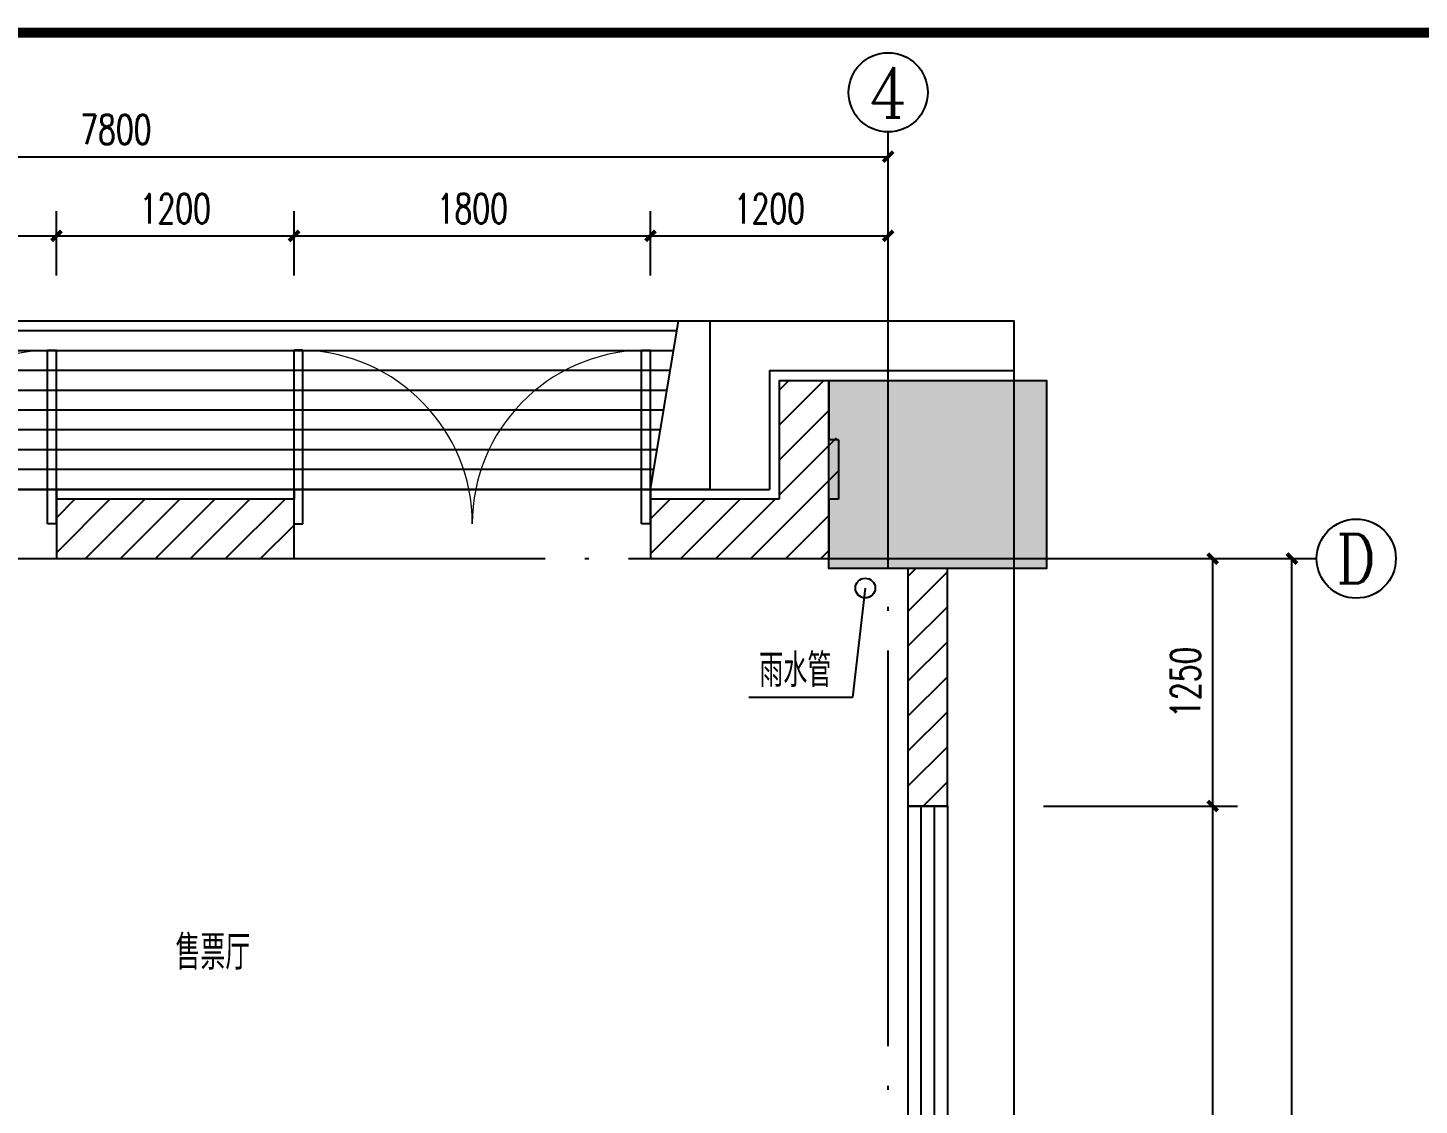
# Model space of a CAD drawing. Extents: x 63793 to 231107, y 20849 to 337643.
# Drawn here: x 145498 to 152525, y 76324 to 81767 of the extents above; entities that cross this region are included whole.
import ezdxf
from ezdxf.enums import TextEntityAlignment as Align

# ---------------------------------------------------------------- set-up
doc = ezdxf.new("R2010")
doc.units = 0
doc.header["$LTSCALE"] = 1000
doc.header["$MEASUREMENT"] = 0
doc.linetypes.add('DOTE', pattern=[2.42, 2, -0.2, 0.02, -0.2])
for name, color, linetype in [('AXIS', 3, 'Continuous'), ('AXIS_TEXT', 7, 'Continuous'), ('DIM_LEAD', 3, 'Continuous'), ('DOTE', 1, 'DOTE'), ('LATRINE', 6, 'Continuous'), ('PUB_HATCH', 8, 'Continuous'), ('PUB_TEXT', 7, 'Continuous'), ('PUB_TITLE', 4, 'Continuous'), ('SURFACE', 6, 'Continuous'), ('WALL', 2, 'Continuous'), ('WINDOW', 4, 'Continuous'), ('填充', 8, 'Continuous'), ('新块$0$2D_ROOF', 144, 'Continuous')]:
    doc.layers.add(name, color=color, linetype=linetype)
doc.styles.add('_TCH_AXIS', font='COMPLEX', dxfattribs={"bigfont": 'GBCBIG'})
doc.styles.add('_TCH_DIM', font='SIMPLEX', dxfattribs={"bigfont": 'GBCBIG'})
doc.styles.add('_TCH_DIM_T3', font='SIMPLEX', dxfattribs={"width": 0.705882, "bigfont": 'GBCBIG'})
doc.styles.add('COMPLEX', font='COMPLEX')
doc.styles.get("Standard").update_dxf_attribs({"font": 'gbenor.shx', "bigfont": 'gbcbig.shx'})
doc.dimstyles.new('_TCH_ARCH&&50', dxfattribs={"dimtxt": 148.75, "dimasz": 50, "dimexe": 125, "dimexo": 150, "dimgap": 63.125, "dimtad": 1, "dimdec": 0, "dimzin": 0, "dimdsep": 46, "dimtxsty": '_TCH_DIM_T3', "dimblk": 'ARCHTICK', "dimcen": 0.09, "dimclrt": 7, "dimazin": 2, "dimtfac": 1, "dimtdec": 0, "dimtix": 1, "dimtmove": 2, "dimatfit": 3, "dimfxl": 0, "dimtolj": 1, "dimtzin": 0, "dimarcsym": 0})
pattern_1 = [(45, (-53378.04, 196878.15), (-88.38838, 88.38838), [])]

# ---------------------------------------------------------------- blocks, each defined once
blk = doc.blocks.new('_ArchTick')
at = {"color": 0, "linetype": 'ByBlock', "const_width": 0.4}
blk.add_lwpolyline([(-0.5, -0.5), (0.5, 0.5)], dxfattribs=at)
blk = doc.blocks.new('*D509')
at = {"layer": 'AXIS', "color": 0, "lineweight": -2, "transparency": 16777216}
for p, q in [((150627.2, 77835.5), (151606.8, 77835.5)), ((151481.8, 73385.5), (151481.8, 77835.5)), ((150627.2, 73385.5), (151606.8, 73385.5))]:
    blk.add_line(p, q, dxfattribs=at)
at = {"layer": 'Defpoints', "color": 0, "transparency": 16777216}
for p in [(150477.2, 77835.5), (151481.8, 77835.5), (150477.2, 73385.5)]:
    blk.add_point(p, dxfattribs=at)
at = {"layer": 'AXIS', "color": 0, "lineweight": -2, "transparency": 16777216, "xscale": 50, "yscale": 50, "zscale": 50}
for p, rotation in [((151481.8, 77835.5), 90), ((151481.8, 73385.5), 270)]:
    blk.add_blockref('_ArchTick', p, dxfattribs=dict(at, rotation=rotation))
at = {"layer": 'AXIS', "color": 7, "transparency": 16777216, "insert": (151344.3, 75610.5), "char_height": 148.75, "attachment_point": 5, "rotation": 90, "style": '_TCH_DIM_T3'}
blk.add_mtext('\\A1;4450', dxfattribs=at)
blk = doc.blocks.new('*D510')
at = {"layer": 'AXIS', "color": 0, "lineweight": -2, "transparency": 16777216}
for p, q in [((150627.2, 79085.5), (151606.8, 79085.5)), ((151481.8, 77835.5), (151481.8, 79085.5)), ((150627.2, 77835.5), (151606.8, 77835.5))]:
    blk.add_line(p, q, dxfattribs=at)
at = {"layer": 'Defpoints', "color": 0, "transparency": 16777216}
for p in [(150477.2, 79085.5), (151481.8, 79085.5), (150477.2, 77835.5)]:
    blk.add_point(p, dxfattribs=at)
at = {"layer": 'AXIS', "color": 0, "lineweight": -2, "transparency": 16777216, "xscale": 50, "yscale": 50, "zscale": 50}
for p, rotation in [((151481.8, 79085.5), 90), ((151481.8, 77835.5), 270)]:
    blk.add_blockref('_ArchTick', p, dxfattribs=dict(at, rotation=rotation))
at = {"layer": 'AXIS', "color": 7, "transparency": 16777216, "insert": (151344.3, 78460.5), "char_height": 148.75, "attachment_point": 5, "rotation": 90, "style": '_TCH_DIM_T3'}
blk.add_mtext('\\A1;1250', dxfattribs=at)
blk = doc.blocks.new('*D511')
at = {"layer": 'AXIS', "color": 0, "lineweight": -2, "transparency": 16777216}
for p, q in [((150627.2, 79085.5), (152006.8, 79085.5)), ((151881.8, 73085.5), (151881.8, 79085.5)), ((150627.2, 73085.5), (152006.8, 73085.5))]:
    blk.add_line(p, q, dxfattribs=at)
at = {"layer": 'Defpoints', "color": 0, "transparency": 16777216}
for p in [(150477.2, 79085.5), (151881.8, 79085.5), (150477.2, 73085.5)]:
    blk.add_point(p, dxfattribs=at)
at = {"layer": 'AXIS', "color": 0, "lineweight": -2, "transparency": 16777216, "xscale": 50, "yscale": 50, "zscale": 50}
for p, rotation in [((151881.8, 79085.5), 90), ((151881.8, 73085.5), 270)]:
    blk.add_blockref('_ArchTick', p, dxfattribs=dict(at, rotation=rotation))
at = {"layer": 'AXIS', "color": 7, "transparency": 16777216, "insert": (151744.3, 76085.5), "char_height": 148.75, "attachment_point": 5, "rotation": 90, "style": '_TCH_DIM_T3'}
blk.add_mtext('\\A1;6000', dxfattribs=at)
blk = doc.blocks.new('*D513')
at = {"layer": 'AXIS', "color": 0, "lineweight": -2, "transparency": 16777216}
for p, q in [((143843, 80515.6), (143843, 80841.2)), ((145643, 80515.6), (145643, 80841.2)), ((143843, 80716.2), (145643, 80716.2))]:
    blk.add_line(p, q, dxfattribs=at)
at = {"layer": 'Defpoints', "color": 0, "transparency": 16777216}
for p in [(145643, 80716.2), (143843, 80365.6), (145643, 80365.6)]:
    blk.add_point(p, dxfattribs=at)
at = {"layer": 'AXIS', "color": 0, "lineweight": -2, "transparency": 16777216, "xscale": 50, "yscale": 50, "zscale": 50, "rotation": 180}
blk.add_blockref('_ArchTick', (143843, 80716.2), dxfattribs=at)
at = {"layer": 'AXIS', "color": 0, "lineweight": -2, "transparency": 16777216, "xscale": 50, "yscale": 50, "zscale": 50}
blk.add_blockref('_ArchTick', (145643, 80716.2), dxfattribs=at)
at = {"layer": 'AXIS', "color": 7, "transparency": 16777216, "insert": (144743, 80853.7), "char_height": 148.75, "attachment_point": 5, "style": '_TCH_DIM_T3'}
blk.add_mtext('\\A1;1800', dxfattribs=at)
blk = doc.blocks.new('*D514')
at = {"layer": 'AXIS', "color": 0, "lineweight": -2, "transparency": 16777216}
for p, q in [((145643, 80515.6), (145643, 80841.2)), ((146843, 80515.6), (146843, 80841.2)), ((145643, 80716.2), (146843, 80716.2))]:
    blk.add_line(p, q, dxfattribs=at)
at = {"layer": 'Defpoints', "color": 0, "transparency": 16777216}
for p in [(146843, 80716.2), (145643, 80365.6), (146843, 80365.6)]:
    blk.add_point(p, dxfattribs=at)
at = {"layer": 'AXIS', "color": 0, "lineweight": -2, "transparency": 16777216, "xscale": 50, "yscale": 50, "zscale": 50, "rotation": 180}
blk.add_blockref('_ArchTick', (145643, 80716.2), dxfattribs=at)
at = {"layer": 'AXIS', "color": 0, "lineweight": -2, "transparency": 16777216, "xscale": 50, "yscale": 50, "zscale": 50}
blk.add_blockref('_ArchTick', (146843, 80716.2), dxfattribs=at)
at = {"layer": 'AXIS', "color": 7, "transparency": 16777216, "insert": (146243, 80853.7), "char_height": 148.75, "attachment_point": 5, "style": '_TCH_DIM_T3'}
blk.add_mtext('\\A1;1200', dxfattribs=at)
blk = doc.blocks.new('*D515')
at = {"layer": 'AXIS', "color": 0, "lineweight": -2, "transparency": 16777216}
for p, q in [((146843, 80515.6), (146843, 80841.2)), ((148643, 80515.6), (148643, 80841.2)), ((146843, 80716.2), (148643, 80716.2))]:
    blk.add_line(p, q, dxfattribs=at)
at = {"layer": 'Defpoints', "color": 0, "transparency": 16777216}
for p in [(148643, 80716.2), (146843, 80365.6), (148643, 80365.6)]:
    blk.add_point(p, dxfattribs=at)
at = {"layer": 'AXIS', "color": 0, "lineweight": -2, "transparency": 16777216, "xscale": 50, "yscale": 50, "zscale": 50, "rotation": 180}
blk.add_blockref('_ArchTick', (146843, 80716.2), dxfattribs=at)
at = {"layer": 'AXIS', "color": 0, "lineweight": -2, "transparency": 16777216, "xscale": 50, "yscale": 50, "zscale": 50}
blk.add_blockref('_ArchTick', (148643, 80716.2), dxfattribs=at)
at = {"layer": 'AXIS', "color": 7, "transparency": 16777216, "insert": (147743, 80853.7), "char_height": 148.75, "attachment_point": 5, "style": '_TCH_DIM_T3'}
blk.add_mtext('\\A1;1800', dxfattribs=at)
blk = doc.blocks.new('*D516')
at = {"layer": 'AXIS', "color": 0, "lineweight": -2, "transparency": 16777216}
for p, q in [((148643, 80515.6), (148643, 80841.2)), ((149843, 80515.6), (149843, 80841.2)), ((148643, 80716.2), (149843, 80716.2))]:
    blk.add_line(p, q, dxfattribs=at)
at = {"layer": 'Defpoints', "color": 0, "transparency": 16777216}
for p in [(149843, 80716.2), (148643, 80365.6), (149843, 80365.6)]:
    blk.add_point(p, dxfattribs=at)
at = {"layer": 'AXIS', "color": 0, "lineweight": -2, "transparency": 16777216, "xscale": 50, "yscale": 50, "zscale": 50, "rotation": 180}
blk.add_blockref('_ArchTick', (148643, 80716.2), dxfattribs=at)
at = {"layer": 'AXIS', "color": 0, "lineweight": -2, "transparency": 16777216, "xscale": 50, "yscale": 50, "zscale": 50}
blk.add_blockref('_ArchTick', (149843, 80716.2), dxfattribs=at)
at = {"layer": 'AXIS', "color": 7, "transparency": 16777216, "insert": (149243, 80853.7), "char_height": 148.75, "attachment_point": 5, "style": '_TCH_DIM_T3'}
blk.add_mtext('\\A1;1200', dxfattribs=at)
blk = doc.blocks.new('*D517')
at = {"layer": 'AXIS', "color": 0, "lineweight": -2, "transparency": 16777216}
for p, q in [((142043, 80515.6), (142043, 81241.2)), ((149843, 80515.6), (149843, 81241.2)), ((142043, 81116.2), (149843, 81116.2))]:
    blk.add_line(p, q, dxfattribs=at)
at = {"layer": 'Defpoints', "color": 0, "transparency": 16777216}
for p in [(149843, 81116.2), (142043, 80365.6), (149843, 80365.6)]:
    blk.add_point(p, dxfattribs=at)
at = {"layer": 'AXIS', "color": 0, "lineweight": -2, "transparency": 16777216, "xscale": 50, "yscale": 50, "zscale": 50, "rotation": 180}
blk.add_blockref('_ArchTick', (142043, 81116.2), dxfattribs=at)
at = {"layer": 'AXIS', "color": 0, "lineweight": -2, "transparency": 16777216, "xscale": 50, "yscale": 50, "zscale": 50}
blk.add_blockref('_ArchTick', (149843, 81116.2), dxfattribs=at)
at = {"layer": 'AXIS', "color": 7, "transparency": 16777216, "insert": (145943, 81253.7), "char_height": 148.75, "attachment_point": 5, "style": '_TCH_DIM_T3'}
blk.add_mtext('\\A1;7800', dxfattribs=at)
blk = doc.blocks.new('$WINLIB2D$00000001')
for p, q in [((-0.5, 0.5), (0.5, 0.5)), ((-0.5, 0.5), (-0.5, -0.5)), ((0.5, -0.5), (0.5, 0.5)), ((0.5, 0.1667), (-0.5, 0.1667)), ((0.5, -0.1667), (-0.5, -0.1667)), ((-0.5, -0.5), (0.5, -0.5))]:
    blk.add_line(p, q)
blk = doc.blocks.new('$DorLib2D$00000002')
for p, q in [((-0.5, 0), (-0.5, 0.4875)), ((-0.475, 0.4875), (-0.5, 0.4875)), ((-0.475, 0), (-0.475, 0.4875)), ((0.475, 0), (0.475, 0.4875)), ((0.475, 0.4875), (0.5, 0.4875)), ((0.5, 0), (0.5, 0.4875)), ((-0.5, 0), (-0.475, 0)), ((0.5, 0), (0.475, 0))]:
    blk.add_line(p, q)
at = {"lineweight": 13}
for centre, start, end in [((-0.4875, 0), 0, 88.5307), ((0.4875, 0), 91.4693, 180)]:
    blk.add_arc(centre, 0.4875, start, end, dxfattribs=at)
blk = doc.blocks.new('_AXISO')
blk.add_circle((0, 0), 0.5)
at = {"layer": 'AXIS_TEXT', "style": 'COMPLEX', "width": 1.041667}
blk.add_attdef('A', text='', height=0.56, dxfattribs=at).set_placement((-0.25, -0.28), (0.25, -0.28), align=Align.FIT)

msp = doc.modelspace()

# ---------------------------------------------------------------- hatches: boundary and pattern name
at = {"layer": 'PUB_HATCH'}
h = msp.add_hatch(dxfattribs=at)
h.set_pattern_fill('普通砖', color=256, scale=50, style=0)
h.set_pattern_definition(pattern_1)
h.paths.add_polyline_path([(149593, 79685.5), (149293, 79985.5), (149293, 79385.5), (149426.4, 79285.5), (149593, 79385.5)])
h = msp.add_hatch(dxfattribs=at)
h.set_pattern_fill('普通砖', color=256, scale=50, style=0)
h.set_pattern_definition(pattern_1)
h.paths.add_polyline_path([(149293, 79985.5), (149593, 79685.5), (149543, 79685.5), (149543, 79985.5)])
h = msp.add_hatch(dxfattribs=at)
h.set_pattern_fill('普通砖', color=256, scale=50, style=0)
h.set_pattern_definition(pattern_1)
h.paths.add_polyline_path([(145643, 79085.5), (146843, 79085.5), (146843, 79385.5), (145643, 79385.5)])
h = msp.add_hatch(dxfattribs=at)
h.set_pattern_fill('普通砖', color=256, scale=50, style=0)
h.set_pattern_definition(pattern_1)
h.paths.add_polyline_path([(149293, 79385.5), (148643, 79385.5), (148643, 79085.5), (149393, 79085.5), (149426.4, 79285.5)])
h = msp.add_hatch(dxfattribs=at)
h.set_pattern_fill('普通砖', color=256, scale=50, style=0)
h.set_pattern_definition(pattern_1)
h.paths.add_polyline_path([(149426.4, 79285.5), (149393, 79085.5), (149543, 79085.5), (149543, 79385.5), (149593, 79385.5)])
h = msp.add_hatch(dxfattribs=at)
h.set_pattern_fill('普通砖', color=256, scale=50, style=0)
h.set_pattern_definition(pattern_1)
h.paths.add_polyline_path([(149943, 79035.5), (149943, 77835.5), (150143, 77835.5), (150143, 79035.5)])
at = {"layer": '填充'}
h = msp.add_hatch(dxfattribs=at)
h.set_pattern_fill('钢筋混凝土', color=256, scale=50, style=0)
h.set_pattern_definition([(45, (-53378.04, 196788.39), (-88.38835, 88.38835), []), (50, (-53378.04, 196788.4), (358.6301, -31.37607), [37.5, -412.5]), (355, (-53378.04, 196788.4), (-69.37567, 376.09607), [30, -330]), (100.4514, (-53348.16, 196785.78), (289.2547, 344.71977), [31.8701, -350.57106]), (46.1842, (-53378.04, 196888.4), (533.6205, -82.7595), [56.25, -618.75]), (96.6356, (-53333.6, 196881.5), (467.3314, 487.0589), [47.8051, -525.8565]), (351.1842, (-53378.04, 196888.4), (467.331, 487.0593), [45, -495]), (21, (-53328.04, 196863.4), (298.45353, -201.30945), [37.5, -412.5]), (326, (-53328.04, 196863.4), (121.65767, 362.575), [30, -330]), (71.4514, (-53303.17, 196846.6), (420.1113, 161.26525), [31.8701, -350.57106]), (37.5, (-53378.04, 196788.39), (6.07993, 166.44693), [0, -326, 0, -335, 0, -331.25]), (7.5, (-53378.04, 196788.39), (131.53477, 197.20586), [0, -191, 0, -318.5, 0, -126.25]), (327.5, (-53489.54, 196788.39), (266.91122, -11.277436), [0, -125, 0, -390, 0, -517.5]), (317.5, (-53539.54, 196788.4), (291.59308, 50.0525), [0, -162.5, 0, -259, 0, -367.5])])
h.paths.add_polyline_path([(149043, 72585.5), (150143, 72585.5), (150143, 73385.5), (149043, 73385.5)])
h.paths.add_polyline_path([(141643, 72685.5), (142343, 72685.5), (142343, 73385.5), (141643, 73385.5)])
h.paths.add_polyline_path([(141643, 78685.5), (142343, 78685.5), (142343, 79385.5), (141643, 79385.5)])
h.paths.add_polyline_path([(149543, 79985.5), (150643, 79985.5), (150643, 79035.5), (149543, 79035.5)])

# ---------------------------------------------------------------- linework, layer by layer
at = {"color": 9}
for p, q in [((148643, 79435.5), (148785, 80287.1)), ((148943, 80287.1), (148943, 79435.5)), ((148776.4, 80235.5), (143709.7, 80235.5)), ((148759.7, 80135.5), (143726.4, 80135.5)), ((148743, 80035.5), (143743, 80035.5)), ((148726.4, 79935.5), (143759.7, 79935.5)), ((148709.7, 79835.5), (143776.4, 79835.5)), ((148693, 79735.5), (143793, 79735.5)), ((148676.4, 79635.5), (143809.7, 79635.5)), ((148659.7, 79535.5), (143826.4, 79535.5)), ((148943, 79435.5), (143543, 79435.5))]:
    msp.add_line(p, q, dxfattribs=at)
msp.add_lwpolyline([(141271, 80287.1), (150477.2, 80287.1), (150477.2, 69361.9), (141271, 69361.9)], close=True)
at = {"layer": 'AXIS'}
for p, q in [((149843, 80365.6), (149843, 81241.2)), ((150477.2, 79085.5), (152006.8, 79085.5))]:
    msp.add_line(p, q, dxfattribs=at)
at = {"layer": 'DIM_LEAD'}
for p, q in [((149727.6, 78936.7), (149663.5, 78384)), ((149663.5, 78384), (149139.3, 78384))]:
    msp.add_line(p, q, dxfattribs=at)
at = {"layer": 'DOTE'}
for p, q in [((149843, 69361.9), (149843, 81085.5)), ((141271, 79085.5), (150477.2, 79085.5))]:
    msp.add_line(p, q, dxfattribs=at)
at = {"layer": 'LATRINE'}
msp.add_line((149543, 80035.5), (150477.2, 80035.5), dxfattribs=at)
at = {"layer": 'PUB_TITLE', "const_width": 50}
msp.add_lwpolyline([(140304.7, 61742.4), (183154.7, 61742.4), (183154.7, 81742.4), (140304.7, 81742.4)], close=True, dxfattribs=at)
at = {"layer": 'SURFACE'}
for p, q in [((149243, 80035.5), (149243, 79435.5)), ((149243, 80035.5), (149543, 80035.5)), ((145643, 79435.5), (145643, 79385.5)), ((145643, 79435.5), (146843, 79435.5)), ((146843, 79435.5), (146843, 79385.5)), ((148643, 79435.5), (148643, 79385.5)), ((148643, 79435.5), (149243, 79435.5))]:
    msp.add_line(p, q, dxfattribs=at)
at = {"layer": 'WALL'}
for p, q in [((149293, 79985.5), (149293, 79385.5)), ((149293, 79985.5), (149543, 79985.5)), ((149543, 79985.5), (149543, 79685.5)), ((149593, 79685.5), (149543, 79685.5)), ((149593, 79685.5), (149593, 79385.5)), ((146843, 79385.5), (145643, 79385.5)), ((145643, 79385.5), (145643, 79085.5)), ((146843, 79085.5), (146843, 79385.5)), ((149293, 79385.5), (148643, 79385.5)), ((148643, 79385.5), (148643, 79085.5)), ((149593, 79385.5), (149543, 79385.5)), ((149543, 79385.5), (149543, 79085.5)), ((145643, 79085.5), (146843, 79085.5)), ((148643, 79085.5), (149393, 79085.5)), ((149393, 79085.5), (149543, 79085.5)), ((149943, 79035.5), (149943, 77835.5)), ((150143, 79035.5), (149943, 79035.5)), ((150143, 77835.5), (150143, 79035.5)), ((149943, 77835.5), (150143, 77835.5))]:
    msp.add_line(p, q, dxfattribs=at)
msp.add_lwpolyline([(149543, 79985.5), (150643, 79985.5), (150643, 79035.5), (149543, 79035.5)], close=True, dxfattribs=at)
at = {"layer": 'WINDOW'}
for p, q in [((143843, 79435.5), (145643, 79435.5)), ((146843, 79435.5), (148643, 79435.5))]:
    msp.add_line(p, q, dxfattribs=at)
at = {"layer": '新块$0$2D_ROOF', "color": 3}
msp.add_circle((149727.6, 78936.7), 50, dxfattribs=at)

# ---------------------------------------------------------------- block references
at = {"layer": 'AXIS'}
ref = msp.add_blockref('_AXISO', (149843, 81441.2), dxfattribs=dict(at, xscale=400, yscale=400, zscale=400))
ref.add_attrib('A', '4', dxfattribs={"layer": 'AXIS_TEXT', "height": 254.5, "style": '_TCH_AXIS'}).set_placement((149746.1, 81314), (149940, 81314), align=Align.FIT)
ref = msp.add_blockref('_AXISO', (152206.8, 79085.5), dxfattribs=dict(at, xscale=400, yscale=400, zscale=400))
ref.add_attrib('A', 'D', dxfattribs={"layer": 'AXIS_TEXT', "height": 248.7, "style": '_TCH_AXIS'}).set_placement((152106.1, 78961.1), (152307.4, 78961.1), align=Align.FIT)
at = {"layer": 'WINDOW', "xscale": 1800, "yscale": 1800, "zscale": 1800}
for p in [(144743, 79260.5), (147743, 79260.5)]:
    msp.add_blockref('$DorLib2D$00000002', p, dxfattribs=at)
at = {"layer": 'WINDOW', "xscale": 4450, "yscale": 200, "zscale": 4450, "rotation": 270.0000421417813}
msp.add_blockref('$WINLIB2D$00000001', (150043, 75610.5), dxfattribs=at)

# ---------------------------------------------------------------- texts
at = {"layer": 'DIM_LEAD', "insert": (146244, 77183.2), "char_height": 175, "width": 1595, "attachment_point": 1}
msp.add_mtext('售票厅', dxfattribs=at)
at = {"layer": 'PUB_TEXT', "style": '_TCH_DIM'}
msp.add_text('雨水管', height=168.79, dxfattribs=at).set_placement((149191.8, 78436.5))

# ---------------------------------------------------------------- dimensions: what is measured, and where the dimension line sits
at = {"layer": 'AXIS'}
for p1, p2, distance, text, picture, middle in [((142043, 80365.6), (149843, 80365.6), 750.6, '7800', '*D517', (145943, 81253.7)), ((143843, 80365.6), (145643, 80365.6), 350.6, '1800', '*D513', (144743, 80853.7)), ((145643, 80365.6), (146843, 80365.6), 350.6, '1200', '*D514', (146243, 80853.7)), ((146843, 80365.6), (148643, 80365.6), 350.6, '1800', '*D515', (147743, 80853.7)), ((148643, 80365.6), (149843, 80365.6), 350.6, '1200', '*D516', (149243, 80853.7)), ((150477.2, 77835.5), (150477.2, 79085.5), -1004.6, '1250', '*D510', (151344.3, 78460.5)), ((150477.2, 73085.5), (150477.2, 79085.5), -1404.6, '6000', '*D511', (151744.3, 76085.5)), ((150477.2, 73385.5), (150477.2, 77835.5), -1004.6, '4450', '*D509', (151344.3, 75610.5))]:
    dim = msp.add_aligned_dim(p1=p1, p2=p2, distance=distance, text=text, dimstyle='_TCH_ARCH&&50', dxfattribs=at)
    dim.commit()
    dim.dimension.update_dxf_attribs({"geometry": picture, "text_midpoint": middle})

doc.saveas('drawing.dxf')
